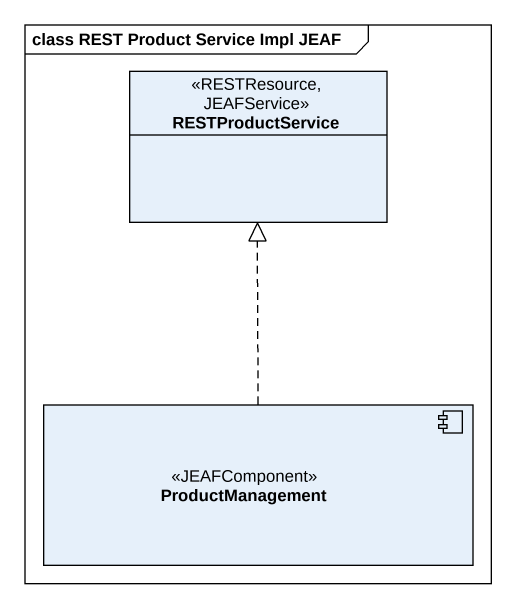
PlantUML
@startuml
mainframe class REST Product Service Impl JEAF
allowmixing
hide circle
hide empty members
interface RESTProductService <<RESTResource, JEAFService>>
component ProductManagement <<JEAFComponent>>
ProductManagement .up.|> RESTProductService
@enduml
